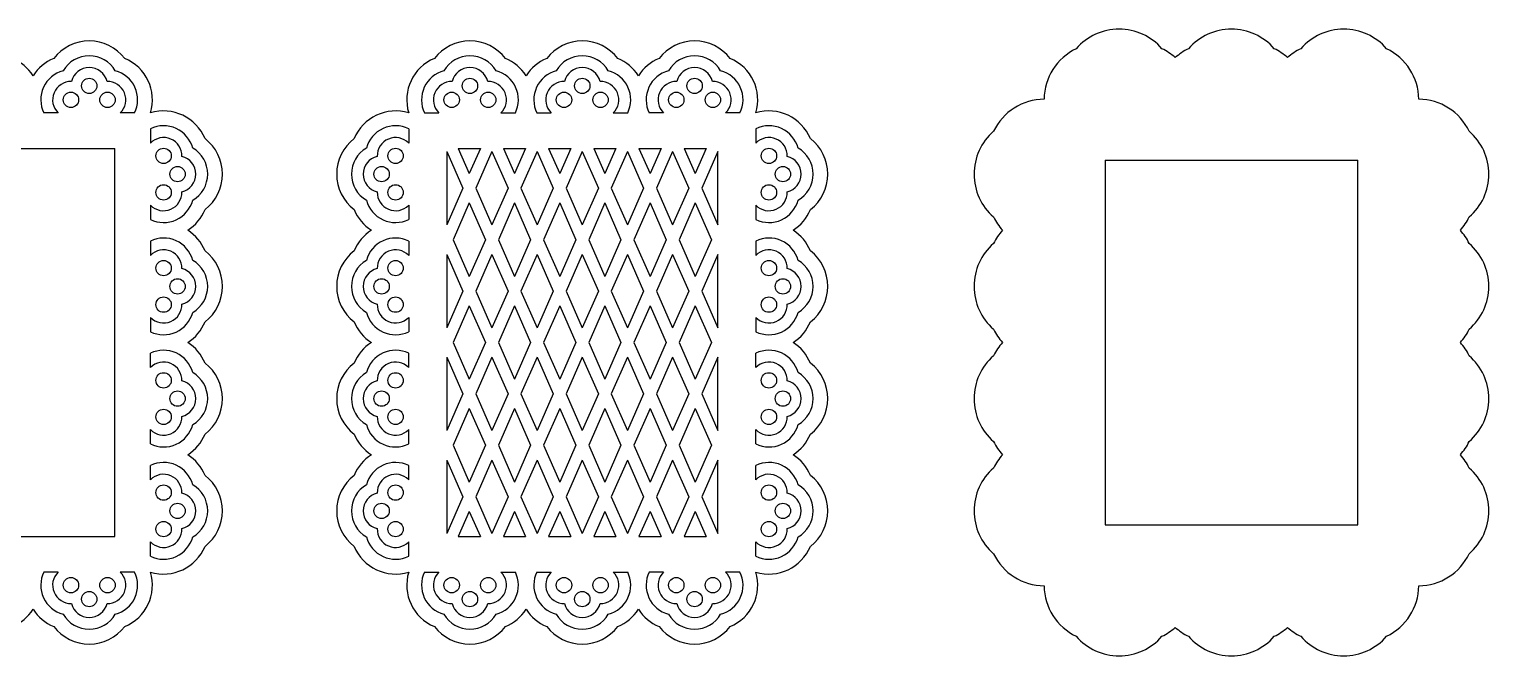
# Model space of a CAD drawing. Extents: x -1095 to -519, y -80 to 229.
# Drawn here: x -799.8 to -552.8, y -80 to 26.1 of the extents above; entities that cross this region are included whole.
import ezdxf

# ---------------------------------------------------------------- set-up
doc = ezdxf.new("R2010")
doc.units = 0
doc.layers.get('0').update_dxf_attribs({"linetype": 'CONTINUOUS'})

msp = doc.modelspace()

# ---------------------------------------------------------------- linework, layer by layer
for p, q in [((-794.846554, 11.871492), (-797.27622, 11.871492)), ((-781.913172, 11.871492), (-784.342838, 11.871492)), ((-732.859512, 11.871492), (-730.429846, 11.871492)), ((-719.92613, 11.871492), (-717.496464, 11.871492)), ((-713.855028, 11.871492), (-711.425362, 11.871492)), ((-700.921646, 11.871492), (-698.49198, 11.871492)), ((-692.420878, 11.871492), (-694.850544, 11.871492)), ((-679.487495, 11.871492), (-681.917162, 11.871492)), ((-779.235485, 9.193806), (-779.235485, 6.76414)), ((-735.537198, 9.193806), (-735.537198, 6.76414)), ((-676.809809, 9.193806), (-676.809809, 6.76414)), ((-831.962875, 5.871492), (-785.235485, 5.871492)), ((-785.235485, -59.860381), (-785.235485, 5.871492)), ((-729.109422, 5.335582), (-726.378956, -0.88173)), ((-729.109422, 5.335582), (-729.109422, -7.099043)), ((-727.160406, 5.871492), (-725.286769, 1.605195)), ((-727.160406, 5.871492), (-723.413133, 5.871492)), ((-723.413133, 5.871492), (-725.286769, 1.605195)), ((-721.464116, 5.335582), (-724.194583, -0.88173)), ((-721.464116, 5.335582), (-718.73365, -0.88173)), ((-719.515099, 5.871492), (-717.641463, 1.605195)), ((-719.515099, 5.871492), (-715.767827, 5.871492)), ((-715.767827, 5.871492), (-717.641463, 1.605195)), ((-713.81881, 5.335582), (-716.549276, -0.88173)), ((-713.81881, 5.335582), (-711.088343, -0.88173)), ((-711.869793, 5.871492), (-709.996157, 1.605195)), ((-711.869793, 5.871492), (-708.122521, 5.871492)), ((-708.122521, 5.871492), (-709.996157, 1.605195)), ((-706.173504, 5.335582), (-708.90397, -0.88173)), ((-706.173504, 5.335582), (-703.443037, -0.88173)), ((-704.224487, 5.871492), (-702.350851, 1.605195)), ((-704.224487, 5.871492), (-700.477214, 5.871492)), ((-700.477214, 5.871492), (-702.350851, 1.605195)), ((-698.528197, 5.335582), (-701.258664, -0.88173)), ((-698.528197, 5.335582), (-695.797731, -0.88173)), ((-696.57918, 5.871492), (-694.705544, 1.605195)), ((-696.57918, 5.871492), (-692.831908, 5.871492)), ((-692.831908, 5.871492), (-694.705544, 1.605195)), ((-690.882891, 5.335582), (-693.613358, -0.88173)), ((-690.882891, 5.335582), (-688.152425, -0.88173)), ((-688.933874, 5.871492), (-687.060238, 1.605195)), ((-688.933874, 5.871492), (-685.186602, 5.871492)), ((-685.186602, 5.871492), (-687.060238, 1.605195)), ((-683.237585, 5.335582), (-685.968051, -0.88173)), ((-683.237585, -7.099043), (-683.237585, 5.335582)), ((-617.703073, 3.871492), (-574.975683, 3.871492)), ((-617.703073, 3.871492), (-617.703073, -57.860381)), ((-574.975683, -57.860381), (-574.975683, 3.871492)), ((-726.378956, -0.88173), (-729.109422, -7.099043)), ((-724.194583, -0.88173), (-721.464116, -7.099043)), ((-718.73365, -0.88173), (-721.464116, -7.099043)), ((-716.549276, -0.88173), (-713.81881, -7.099043)), ((-711.088343, -0.88173), (-713.81881, -7.099043)), ((-708.90397, -0.88173), (-706.173504, -7.099043)), ((-703.443037, -0.88173), (-706.173504, -7.099043)), ((-701.258664, -0.88173), (-698.528197, -7.099043)), ((-695.797731, -0.88173), (-698.528197, -7.099043)), ((-693.613358, -0.88173), (-690.882891, -7.099043)), ((-688.152425, -0.88173), (-690.882891, -7.099043)), ((-685.968051, -0.88173), (-683.237585, -7.099043)), ((-779.235485, -3.739576), (-779.235485, -6.169243)), ((-735.537198, -3.739576), (-735.537198, -6.169243)), ((-725.286769, -3.368656), (-728.017236, -9.585969)), ((-725.286769, -3.368656), (-722.556303, -9.585969)), ((-717.641463, -3.368656), (-720.37193, -9.585969)), ((-717.641463, -3.368656), (-714.910997, -9.585969)), ((-709.996157, -3.368656), (-712.726623, -9.585969)), ((-709.996157, -3.368656), (-707.26569, -9.585969)), ((-702.350851, -3.368656), (-705.081317, -9.585969)), ((-702.350851, -3.368656), (-699.620384, -9.585969)), ((-694.705544, -3.368656), (-697.436011, -9.585969)), ((-694.705544, -3.368656), (-691.975078, -9.585969)), ((-687.060238, -3.368656), (-689.790705, -9.585969)), ((-687.060238, -3.368656), (-684.329771, -9.585969)), ((-676.809809, -3.739576), (-676.809809, -6.169243)), ((-779.235485, -9.810678), (-779.235485, -12.240345)), ((-735.537198, -9.810678), (-735.537198, -12.240345)), ((-728.017236, -9.585969), (-725.286769, -15.803281)), ((-722.556303, -9.585969), (-725.286769, -15.803281)), ((-720.37193, -9.585969), (-717.641463, -15.803281)), ((-714.910997, -9.585969), (-717.641463, -15.803281)), ((-712.726623, -9.585969), (-709.996157, -15.803281)), ((-707.26569, -9.585969), (-709.996157, -15.803281)), ((-705.081317, -9.585969), (-702.350851, -15.803281)), ((-699.620384, -9.585969), (-702.350851, -15.803281)), ((-697.436011, -9.585969), (-694.705544, -15.803281)), ((-691.975078, -9.585969), (-694.705544, -15.803281)), ((-689.790705, -9.585969), (-687.060238, -15.803281)), ((-684.329771, -9.585969), (-687.060238, -15.803281)), ((-676.809809, -9.810678), (-676.809809, -12.240345)), ((-729.109422, -12.072894), (-726.378956, -18.290207)), ((-729.109422, -12.072894), (-729.109422, -24.507519)), ((-721.464116, -12.072894), (-724.194583, -18.290207)), ((-721.464116, -12.072894), (-718.73365, -18.290207)), ((-713.81881, -12.072894), (-716.549276, -18.290207)), ((-713.81881, -12.072894), (-711.088343, -18.290207)), ((-706.173504, -12.072894), (-708.90397, -18.290207)), ((-706.173504, -12.072894), (-703.443037, -18.290207)), ((-698.528197, -12.072894), (-701.258664, -18.290207)), ((-698.528197, -12.072894), (-695.797731, -18.290207)), ((-690.882891, -12.072894), (-693.613358, -18.290207)), ((-690.882891, -12.072894), (-688.152425, -18.290207)), ((-683.237585, -12.072894), (-685.968051, -18.290207)), ((-683.237585, -24.507519), (-683.237585, -12.072894)), ((-726.378956, -18.290207), (-729.109422, -24.507519)), ((-724.194583, -18.290207), (-721.464116, -24.507519)), ((-718.73365, -18.290207), (-721.464116, -24.507519)), ((-716.549276, -18.290207), (-713.81881, -24.507519)), ((-711.088343, -18.290207), (-713.81881, -24.507519)), ((-708.90397, -18.290207), (-706.173504, -24.507519)), ((-703.443037, -18.290207), (-706.173504, -24.507519)), ((-701.258664, -18.290207), (-698.528197, -24.507519)), ((-695.797731, -18.290207), (-698.528197, -24.507519)), ((-693.613358, -18.290207), (-690.882891, -24.507519)), ((-688.152425, -18.290207), (-690.882891, -24.507519)), ((-685.968051, -18.290207), (-683.237585, -24.507519)), ((-725.286769, -20.777132), (-728.017236, -26.994445)), ((-725.286769, -20.777132), (-722.556303, -26.994445)), ((-717.641463, -20.777132), (-720.37193, -26.994445)), ((-717.641463, -20.777132), (-714.910997, -26.994445)), ((-709.996157, -20.777132), (-712.726623, -26.994445)), ((-709.996157, -20.777132), (-707.26569, -26.994445)), ((-702.350851, -20.777132), (-705.081317, -26.994445)), ((-702.350851, -20.777132), (-699.620384, -26.994445)), ((-694.705544, -20.777132), (-697.436011, -26.994445)), ((-694.705544, -20.777132), (-691.975078, -26.994445)), ((-687.060238, -20.777132), (-689.790705, -26.994445)), ((-687.060238, -20.777132), (-684.329771, -26.994445)), ((-779.235485, -22.744061), (-779.235485, -25.173727)), ((-735.537198, -22.744061), (-735.537198, -25.173727)), ((-676.809809, -22.744061), (-676.809809, -25.173727)), ((-728.017236, -26.994445), (-725.286769, -33.211758)), ((-722.556303, -26.994445), (-725.286769, -33.211758)), ((-720.37193, -26.994445), (-717.641463, -33.211758)), ((-714.910997, -26.994445), (-717.641463, -33.211758)), ((-712.726623, -26.994445), (-709.996157, -33.211758)), ((-707.26569, -26.994445), (-709.996157, -33.211758)), ((-705.081317, -26.994445), (-702.350851, -33.211758)), ((-699.620384, -26.994445), (-702.350851, -33.211758)), ((-697.436011, -26.994445), (-694.705544, -33.211758)), ((-691.975078, -26.994445), (-694.705544, -33.211758)), ((-689.790705, -26.994445), (-687.060238, -33.211758)), ((-684.329771, -26.994445), (-687.060238, -33.211758)), ((-779.235485, -31.244829), (-779.235485, -28.815163)), ((-735.537198, -31.244829), (-735.537198, -28.815163)), ((-729.109422, -29.48137), (-726.378956, -35.698683)), ((-729.109422, -29.48137), (-729.109422, -41.915996)), ((-721.464116, -29.48137), (-724.194583, -35.698683)), ((-721.464116, -29.48137), (-718.73365, -35.698683)), ((-713.81881, -29.48137), (-716.549276, -35.698683)), ((-713.81881, -29.48137), (-711.088343, -35.698683)), ((-706.173504, -29.48137), (-708.90397, -35.698683)), ((-706.173504, -29.48137), (-703.443037, -35.698683)), ((-698.528197, -29.48137), (-701.258664, -35.698683)), ((-698.528197, -29.48137), (-695.797731, -35.698683)), ((-690.882891, -29.48137), (-693.613358, -35.698683)), ((-690.882891, -29.48137), (-688.152425, -35.698683)), ((-683.237585, -29.48137), (-685.968051, -35.698683)), ((-683.237585, -41.915996), (-683.237585, -29.48137)), ((-676.809809, -31.244829), (-676.809809, -28.815163)), ((-726.378956, -35.698683), (-729.109422, -41.915996)), ((-724.194583, -35.698683), (-721.464116, -41.915996)), ((-718.73365, -35.698683), (-721.464116, -41.915996)), ((-716.549276, -35.698683), (-713.81881, -41.915996)), ((-711.088343, -35.698683), (-713.81881, -41.915996)), ((-708.90397, -35.698683), (-706.173504, -41.915996)), ((-703.443037, -35.698683), (-706.173504, -41.915996)), ((-701.258664, -35.698683), (-698.528197, -41.915996)), ((-695.797731, -35.698683), (-698.528197, -41.915996)), ((-693.613358, -35.698683), (-690.882891, -41.915996)), ((-688.152425, -35.698683), (-690.882891, -41.915996)), ((-685.968051, -35.698683), (-683.237585, -41.915996)), ((-725.286769, -38.185608), (-728.017236, -44.402921)), ((-725.286769, -38.185608), (-722.556303, -44.402921)), ((-717.641463, -38.185608), (-720.37193, -44.402921)), ((-717.641463, -38.185608), (-714.910997, -44.402921)), ((-709.996157, -38.185608), (-712.726623, -44.402921)), ((-709.996157, -38.185608), (-707.26569, -44.402921)), ((-702.350851, -38.185608), (-705.081317, -44.402921)), ((-702.350851, -38.185608), (-699.620384, -44.402921)), ((-694.705544, -38.185608), (-697.436011, -44.402921)), ((-694.705544, -38.185608), (-691.975078, -44.402921)), ((-687.060238, -38.185608), (-689.790705, -44.402921)), ((-687.060238, -38.185608), (-684.329771, -44.402921)), ((-779.235485, -44.178211), (-779.235485, -41.748545)), ((-735.537198, -44.178211), (-735.537198, -41.748545)), ((-676.809809, -44.178211), (-676.809809, -41.748545)), ((-728.017236, -44.402921), (-725.286769, -50.620234)), ((-722.556303, -44.402921), (-725.286769, -50.620234)), ((-720.37193, -44.402921), (-717.641463, -50.620234)), ((-714.910997, -44.402921), (-717.641463, -50.620234)), ((-712.726623, -44.402921), (-709.996157, -50.620234)), ((-707.26569, -44.402921), (-709.996157, -50.620234)), ((-705.081317, -44.402921), (-702.350851, -50.620234)), ((-699.620384, -44.402921), (-702.350851, -50.620234)), ((-697.436011, -44.402921), (-694.705544, -50.620234)), ((-691.975078, -44.402921), (-694.705544, -50.620234)), ((-689.790705, -44.402921), (-687.060238, -50.620234)), ((-684.329771, -44.402921), (-687.060238, -50.620234)), ((-729.109422, -46.889846), (-726.378956, -53.107159)), ((-729.109422, -46.889846), (-729.109422, -59.324472)), ((-721.464116, -46.889846), (-724.194583, -53.107159)), ((-721.464116, -46.889846), (-718.73365, -53.107159)), ((-713.81881, -46.889846), (-716.549276, -53.107159)), ((-713.81881, -46.889846), (-711.088343, -53.107159)), ((-706.173504, -46.889846), (-708.90397, -53.107159)), ((-706.173504, -46.889846), (-703.443037, -53.107159)), ((-698.528197, -46.889846), (-701.258664, -53.107159)), ((-698.528197, -46.889846), (-695.797731, -53.107159)), ((-690.882891, -46.889846), (-693.613358, -53.107159)), ((-690.882891, -46.889846), (-688.152425, -53.107159)), ((-683.237585, -46.889846), (-685.968051, -53.107159)), ((-683.237585, -59.324472), (-683.237585, -46.889846)), ((-779.235485, -50.249313), (-779.235485, -47.819647)), ((-735.537198, -50.249313), (-735.537198, -47.819647)), ((-676.809809, -50.249313), (-676.809809, -47.819647)), ((-726.378956, -53.107159), (-729.109422, -59.324472)), ((-724.194583, -53.107159), (-721.464116, -59.324472)), ((-718.73365, -53.107159), (-721.464116, -59.324472)), ((-716.549276, -53.107159), (-713.81881, -59.324472)), ((-711.088343, -53.107159), (-713.81881, -59.324472)), ((-708.90397, -53.107159), (-706.173504, -59.324472)), ((-703.443037, -53.107159), (-706.173504, -59.324472)), ((-701.258664, -53.107159), (-698.528197, -59.324472)), ((-695.797731, -53.107159), (-698.528197, -59.324472)), ((-693.613358, -53.107159), (-690.882891, -59.324472)), ((-688.152425, -53.107159), (-690.882891, -59.324472)), ((-685.968051, -53.107159), (-683.237585, -59.324472)), ((-725.286769, -55.594084), (-727.160406, -59.860381)), ((-725.286769, -55.594084), (-723.413133, -59.860381)), ((-717.641463, -55.594084), (-719.515099, -59.860381)), ((-717.641463, -55.594084), (-715.767827, -59.860381)), ((-709.996157, -55.594084), (-711.869793, -59.860381)), ((-709.996157, -55.594084), (-708.122521, -59.860381)), ((-702.350851, -55.594084), (-704.224487, -59.860381)), ((-702.350851, -55.594084), (-700.477214, -59.860381)), ((-694.705544, -55.594084), (-696.57918, -59.860381)), ((-694.705544, -55.594084), (-692.831908, -59.860381)), ((-687.060238, -55.594084), (-688.933874, -59.860381)), ((-687.060238, -55.594084), (-685.186602, -59.860381)), ((-617.703073, -57.860381), (-574.975683, -57.860381)), ((-831.962875, -59.860381), (-785.235485, -59.860381)), ((-779.235485, -63.182695), (-779.235485, -60.753029)), ((-735.537198, -63.182695), (-735.537198, -60.753029)), ((-727.160406, -59.860381), (-723.413133, -59.860381)), ((-719.515099, -59.860381), (-715.767827, -59.860381)), ((-711.869793, -59.860381), (-708.122521, -59.860381)), ((-704.224487, -59.860381), (-700.477214, -59.860381)), ((-696.57918, -59.860381), (-692.831908, -59.860381)), ((-688.933874, -59.860381), (-685.186602, -59.860381)), ((-676.809809, -63.182695), (-676.809809, -60.753029)), ((-794.846554, -65.860381), (-797.27622, -65.860381)), ((-781.913172, -65.860381), (-784.342838, -65.860381)), ((-732.859512, -65.860381), (-730.429846, -65.860381)), ((-719.92613, -65.860381), (-717.496464, -65.860381)), ((-713.855028, -65.860381), (-711.425362, -65.860381)), ((-700.921646, -65.860381), (-698.49198, -65.860381)), ((-692.420878, -65.860381), (-694.850544, -65.860381)), ((-679.487495, -65.860381), (-681.917162, -65.860381))]:
    msp.add_line(p, q)
for centre in [(-789.594696, 16.45761), (-725.177988, 16.45761), (-706.173504, 16.45761), (-687.16902, 16.45761), (-792.686438, 14.09498), (-786.502954, 14.09498), (-728.26973, 14.09498), (-722.086246, 14.09498), (-709.265245, 14.09498), (-703.081762, 14.09498), (-690.260761, 14.09498), (-684.077278, 14.09498), (-777.011998, 4.604023), (-737.760686, 4.604023), (-674.586321, 4.604023), (-774.649368, 1.512282), (-740.123316, 1.512282), (-672.223691, 1.512282), (-777.011998, -1.57946), (-737.760686, -1.57946), (-674.586321, -1.57946), (-777.011998, -14.400461), (-737.760686, -14.400461), (-674.586321, -14.400461), (-774.649368, -17.492203), (-740.123316, -17.492203), (-672.223691, -17.492203), (-777.011998, -20.583944), (-737.760686, -20.583944), (-674.586321, -20.583944), (-777.011998, -33.404945), (-737.760686, -33.404945), (-674.586321, -33.404945), (-774.649368, -36.496687), (-740.123316, -36.496687), (-672.223691, -36.496687), (-777.011998, -39.588429), (-737.760686, -39.588429), (-674.586321, -39.588429), (-777.011998, -52.409429), (-737.760686, -52.409429), (-674.586321, -52.409429), (-774.649368, -55.501171), (-740.123316, -55.501171), (-672.223691, -55.501171), (-777.011998, -58.592913), (-737.760686, -58.592913), (-674.586321, -58.592913), (-792.686438, -68.083869), (-789.594696, -70.446499), (-786.502954, -68.083869), (-728.26973, -68.083869), (-725.177988, -70.446499), (-722.086246, -68.083869), (-709.265245, -68.083869), (-706.173504, -70.446499), (-703.081762, -68.083869), (-690.260761, -68.083869), (-687.16902, -70.446499), (-684.077278, -68.083869)]:
    msp.add_circle(centre, 1.3)
for centre, radius, start, end in [((-615.343862, 16.45761), 9.6, 40.921136, 139.078864), ((-596.339378, 16.45761), 9.6, 40.921136, 139.078864), ((-577.334894, 16.45761), 9.6, 40.921136, 139.078864), ((-789.594696, 16.45761), 7.6, 37.78129, 142.21871), ((-725.177988, 16.45761), 7.6, 37.78129, 142.21871), ((-706.173504, 16.45761), 7.6, 37.78129, 142.21871), ((-687.16902, 16.45761), 7.6, 37.78129, 142.21871), ((-618.435604, 14.09498), 9.6, 115.693411, 179.352836), ((-612.25212, 14.09498), 9.6, 48.105551, 64.306589), ((-599.43112, 14.09498), 9.6, 115.693411, 131.894449), ((-593.247636, 14.09498), 9.6, 48.105551, 64.306589), ((-580.426636, 14.09498), 9.6, 115.693411, 131.894449), ((-574.243152, 14.09498), 9.6, 0.647164, 64.306589), ((-805.507438, 14.09498), 7.6, 32.489822, 67.446435), ((-792.686438, 14.09498), 7.6, 112.553565, 147.510178), ((-789.594696, 16.45761), 5.1, 30.188272, 149.811728), ((-786.502954, 14.09498), 7.6, 342.988467, 67.446435), ((-728.26973, 14.09498), 7.6, 112.553565, 197.011533), ((-725.177988, 16.45761), 5.1, 30.188272, 149.811728), ((-722.086246, 14.09498), 7.6, 32.489822, 67.446435), ((-709.265245, 14.09498), 7.6, 112.553565, 147.510178), ((-706.173504, 16.45761), 5.1, 30.188272, 149.811728), ((-703.081762, 14.09498), 7.6, 32.489822, 67.446435), ((-690.260761, 14.09498), 7.6, 112.553565, 147.510178), ((-687.16902, 16.45761), 5.1, 30.188272, 149.811728), ((-684.077278, 14.09498), 7.6, 342.988467, 67.446435), ((-792.686438, 14.09498), 5.1, 104.960547, 205.847543), ((-789.594696, 16.45761), 3.1, 13.740475, 166.259525), ((-786.502954, 14.09498), 5.1, 334.152457, 75.039453), ((-728.26973, 14.09498), 5.1, 104.960547, 205.847543), ((-725.177988, 16.45761), 3.1, 13.740475, 166.259525), ((-722.086246, 14.09498), 5.1, 334.152457, 75.039453), ((-709.265245, 14.09498), 5.1, 104.960547, 205.847543), ((-706.173504, 16.45761), 3.1, 13.740475, 166.259525), ((-703.081762, 14.09498), 5.1, 334.152457, 75.039453), ((-690.260761, 14.09498), 5.1, 104.960547, 205.847543), ((-687.16902, 16.45761), 3.1, 13.740475, 166.259525), ((-684.077278, 14.09498), 5.1, 334.152457, 75.039453), ((-792.686438, 14.09498), 3.1, 88.51275, 225.828241), ((-786.502954, 14.09498), 3.1, 314.171759, 91.48725), ((-728.26973, 14.09498), 3.1, 88.51275, 225.828241), ((-722.086246, 14.09498), 3.1, 314.171759, 91.48725), ((-709.265245, 14.09498), 3.1, 88.51275, 225.828241), ((-703.081762, 14.09498), 3.1, 314.171759, 91.48725), ((-690.260761, 14.09498), 3.1, 88.51275, 225.828241), ((-684.077278, 14.09498), 3.1, 314.171759, 91.48725), ((-627.926561, 4.604023), 9.6, 90.647164, 154.306589), ((-564.752196, 4.604023), 9.6, 25.693411, 89.352836), ((-777.011998, 4.604023), 7.6, 22.553565, 107.011533), ((-737.760686, 4.604023), 7.6, 72.988467, 157.446435), ((-674.586321, 4.604023), 7.6, 22.553565, 107.011533), ((-777.011998, 4.604023), 5.1, 14.960547, 115.847543), ((-777.011998, 4.604023), 3.1, 358.51275, 135.828241), ((-774.649368, 1.512282), 7.6, 307.78129, 52.21871), ((-740.123316, 1.512282), 7.6, 127.78129, 232.21871), ((-737.760686, 4.604023), 5.1, 64.152457, 165.039453), ((-737.760686, 4.604023), 3.1, 44.171759, 181.48725), ((-674.586321, 4.604023), 5.1, 14.960547, 115.847543), ((-674.586321, 4.604023), 3.1, 358.51275, 135.828241), ((-672.223691, 1.512282), 7.6, 307.78129, 52.21871), ((-630.289191, 1.512282), 9.6, 130.921136, 229.078864), ((-562.389566, 1.512282), 9.6, 310.921136, 49.078864), ((-774.649368, 1.512282), 5.1, 300.188272, 59.811728), ((-740.123316, 1.512282), 5.1, 120.188272, 239.811728), ((-672.223691, 1.512282), 5.1, 300.188272, 59.811728), ((-774.649368, 1.512282), 3.1, 283.740475, 76.259525), ((-740.123316, 1.512282), 3.1, 103.740475, 256.259525), ((-672.223691, 1.512282), 3.1, 283.740475, 76.259525), ((-777.011998, -1.57946), 3.1, 224.171759, 1.48725), ((-737.760686, -1.57946), 3.1, 178.51275, 315.828241), ((-674.586321, -1.57946), 3.1, 224.171759, 1.48725), ((-777.011998, -1.57946), 5.1, 244.152457, 345.039453), ((-777.011998, -1.57946), 7.6, 302.489822, 337.446435), ((-737.760686, -1.57946), 7.6, 202.553565, 237.510178), ((-737.760686, -1.57946), 5.1, 194.960547, 295.847543), ((-674.586321, -1.57946), 5.1, 244.152457, 345.039453), ((-674.586321, -1.57946), 7.6, 302.489822, 337.446435), ((-627.926561, -1.57946), 9.6, 205.693411, 221.894449), ((-564.752196, -1.57946), 9.6, 318.105551, 334.306589), ((-777.011998, -14.400461), 5.1, 14.960547, 115.847543), ((-777.011998, -14.400461), 7.6, 22.553565, 57.510178), ((-737.760686, -14.400461), 7.6, 122.489822, 157.446435), ((-737.760686, -14.400461), 5.1, 64.152457, 165.039453), ((-674.586321, -14.400461), 5.1, 14.960547, 115.847543), ((-674.586321, -14.400461), 7.6, 22.553565, 57.510178), ((-627.926561, -14.400461), 9.6, 138.105551, 154.306589), ((-564.752196, -14.400461), 9.6, 25.693411, 41.894449), ((-777.011998, -14.400461), 3.1, 358.51275, 135.828241), ((-774.649368, -17.492203), 7.6, 307.78129, 52.21871), ((-740.123316, -17.492203), 7.6, 127.78129, 232.21871), ((-737.760686, -14.400461), 3.1, 44.171759, 181.48725), ((-674.586321, -14.400461), 3.1, 358.51275, 135.828241), ((-672.223691, -17.492203), 7.6, 307.78129, 52.21871), ((-630.289191, -17.492203), 9.6, 130.921136, 229.078864), ((-562.389566, -17.492203), 9.6, 310.921136, 49.078864), ((-774.649368, -17.492203), 3.1, 283.740475, 76.259525), ((-774.649368, -17.492203), 5.1, 300.188272, 59.811728), ((-740.123316, -17.492203), 5.1, 120.188272, 239.811728), ((-740.123316, -17.492203), 3.1, 103.740475, 256.259525), ((-672.223691, -17.492203), 3.1, 283.740475, 76.259525), ((-672.223691, -17.492203), 5.1, 300.188272, 59.811728), ((-777.011998, -20.583944), 3.1, 224.171759, 1.48725), ((-777.011998, -20.583944), 5.1, 244.152457, 345.039453), ((-737.760686, -20.583944), 5.1, 194.960547, 295.847543), ((-737.760686, -20.583944), 3.1, 178.51275, 315.828241), ((-674.586321, -20.583944), 3.1, 224.171759, 1.48725), ((-674.586321, -20.583944), 5.1, 244.152457, 345.039453), ((-777.011998, -20.583944), 7.6, 302.489822, 337.446435), ((-737.760686, -20.583944), 7.6, 202.553565, 237.510178), ((-674.586321, -20.583944), 7.6, 302.489822, 337.446435), ((-777.011998, -33.404945), 7.6, 22.553565, 57.510178), ((-737.760686, -33.404945), 7.6, 122.489822, 157.446435), ((-674.586321, -33.404945), 7.6, 22.553565, 57.510178), ((-627.926561, -20.583944), 9.6, 205.693411, 221.894449), ((-627.926561, -33.404945), 9.6, 138.105551, 154.306589), ((-564.752196, -20.583944), 9.6, 318.105551, 334.306589), ((-564.752196, -33.404945), 9.6, 25.693411, 41.894449), ((-777.011998, -33.404945), 5.1, 14.960547, 115.847543), ((-737.760686, -33.404945), 5.1, 64.152457, 165.039453), ((-674.586321, -33.404945), 5.1, 14.960547, 115.847543), ((-630.289191, -36.496687), 9.6, 130.921136, 229.078864), ((-562.389566, -36.496687), 9.6, 310.921136, 49.078864), ((-777.011998, -33.404945), 3.1, 358.51275, 135.828241), ((-774.649368, -36.496687), 5.1, 300.188272, 59.811728), ((-774.649368, -36.496687), 7.6, 307.78129, 52.21871), ((-740.123316, -36.496687), 7.6, 127.78129, 232.21871), ((-740.123316, -36.496687), 5.1, 120.188272, 239.811728), ((-737.760686, -33.404945), 3.1, 44.171759, 181.48725), ((-674.586321, -33.404945), 3.1, 358.51275, 135.828241), ((-672.223691, -36.496687), 5.1, 300.188272, 59.811728), ((-672.223691, -36.496687), 7.6, 307.78129, 52.21871), ((-774.649368, -36.496687), 3.1, 283.740475, 76.259525), ((-740.123316, -36.496687), 3.1, 103.740475, 256.259525), ((-672.223691, -36.496687), 3.1, 283.740475, 76.259525), ((-777.011998, -39.588429), 3.1, 224.171759, 1.48725), ((-737.760686, -39.588429), 3.1, 178.51275, 315.828241), ((-674.586321, -39.588429), 3.1, 224.171759, 1.48725), ((-777.011998, -39.588429), 5.1, 244.152457, 345.039453), ((-737.760686, -39.588429), 5.1, 194.960547, 295.847543), ((-674.586321, -39.588429), 5.1, 244.152457, 345.039453), ((-777.011998, -39.588429), 7.6, 302.489822, 337.446435), ((-737.760686, -39.588429), 7.6, 202.553565, 237.510178), ((-674.586321, -39.588429), 7.6, 302.489822, 337.446435), ((-627.926561, -39.588429), 9.6, 205.693411, 221.894449), ((-564.752196, -39.588429), 9.6, 318.105551, 334.306589), ((-777.011998, -52.409429), 7.6, 22.553565, 57.510178), ((-737.760686, -52.409429), 7.6, 122.489822, 157.446435), ((-674.586321, -52.409429), 7.6, 22.553565, 57.510178), ((-627.926561, -52.409429), 9.6, 138.105551, 154.306589), ((-564.752196, -52.409429), 9.6, 25.693411, 41.894449), ((-777.011998, -52.409429), 5.1, 14.960547, 115.847543), ((-777.011998, -52.409429), 3.1, 358.51275, 135.828241), ((-737.760686, -52.409429), 5.1, 64.152457, 165.039453), ((-737.760686, -52.409429), 3.1, 44.171759, 181.48725), ((-674.586321, -52.409429), 5.1, 14.960547, 115.847543), ((-674.586321, -52.409429), 3.1, 358.51275, 135.828241), ((-630.289191, -55.501171), 9.6, 130.921136, 229.078864), ((-562.389566, -55.501171), 9.6, 310.921136, 49.078864), ((-774.649368, -55.501171), 5.1, 300.188272, 59.811728), ((-774.649368, -55.501171), 7.6, 307.78129, 52.21871), ((-740.123316, -55.501171), 7.6, 127.78129, 232.21871), ((-740.123316, -55.501171), 5.1, 120.188272, 239.811728), ((-672.223691, -55.501171), 5.1, 300.188272, 59.811728), ((-672.223691, -55.501171), 7.6, 307.78129, 52.21871), ((-774.649368, -55.501171), 3.1, 283.740475, 76.259525), ((-740.123316, -55.501171), 3.1, 103.740475, 256.259525), ((-672.223691, -55.501171), 3.1, 283.740475, 76.259525), ((-777.011998, -58.592913), 3.1, 224.171759, 1.48725), ((-737.760686, -58.592913), 3.1, 178.51275, 315.828241), ((-674.586321, -58.592913), 3.1, 224.171759, 1.48725), ((-777.011998, -58.592913), 5.1, 244.152457, 345.039453), ((-777.011998, -58.592913), 7.6, 252.988467, 337.446435), ((-737.760686, -58.592913), 7.6, 202.553565, 287.011533), ((-737.760686, -58.592913), 5.1, 194.960547, 295.847543), ((-674.586321, -58.592913), 5.1, 244.152457, 345.039453), ((-674.586321, -58.592913), 7.6, 252.988467, 337.446435), ((-627.926561, -58.592913), 9.6, 205.693411, 269.352836), ((-564.752196, -58.592913), 9.6, 270.647164, 334.306589), ((-792.686438, -68.083869), 5.1, 154.152457, 255.039453), ((-792.686438, -68.083869), 3.1, 134.171759, 271.48725), ((-786.502954, -68.083869), 3.1, 268.51275, 45.828241), ((-786.502954, -68.083869), 5.1, 284.960547, 25.847543), ((-786.502954, -68.083869), 7.6, 292.553565, 17.011533), ((-728.26973, -68.083869), 7.6, 162.988467, 247.446435), ((-728.26973, -68.083869), 5.1, 154.152457, 255.039453), ((-728.26973, -68.083869), 3.1, 134.171759, 271.48725), ((-722.086246, -68.083869), 3.1, 268.51275, 45.828241), ((-722.086246, -68.083869), 5.1, 284.960547, 25.847543), ((-709.265245, -68.083869), 5.1, 154.152457, 255.039453), ((-709.265245, -68.083869), 3.1, 134.171759, 271.48725), ((-703.081762, -68.083869), 3.1, 268.51275, 45.828241), ((-703.081762, -68.083869), 5.1, 284.960547, 25.847543), ((-690.260761, -68.083869), 5.1, 154.152457, 255.039453), ((-690.260761, -68.083869), 3.1, 134.171759, 271.48725), ((-684.077278, -68.083869), 3.1, 268.51275, 45.828241), ((-684.077278, -68.083869), 5.1, 284.960547, 25.847543), ((-684.077278, -68.083869), 7.6, 292.553565, 17.011533), ((-618.435604, -68.083869), 9.6, 180.647164, 244.306589), ((-574.243152, -68.083869), 9.6, 295.693411, 359.352836), ((-789.594696, -70.446499), 3.1, 193.740475, 346.259525), ((-725.177988, -70.446499), 3.1, 193.740475, 346.259525), ((-706.173504, -70.446499), 3.1, 193.740475, 346.259525), ((-687.16902, -70.446499), 3.1, 193.740475, 346.259525), ((-805.507438, -68.083869), 7.6, 292.553565, 327.510178), ((-792.686438, -68.083869), 7.6, 212.489822, 247.446435), ((-789.594696, -70.446499), 5.1, 210.188272, 329.811728), ((-725.177988, -70.446499), 5.1, 210.188272, 329.811728), ((-722.086246, -68.083869), 7.6, 292.553565, 327.510178), ((-709.265245, -68.083869), 7.6, 212.489822, 247.446435), ((-706.173504, -70.446499), 5.1, 210.188272, 329.811728), ((-703.081762, -68.083869), 7.6, 292.553565, 327.510178), ((-690.260761, -68.083869), 7.6, 212.489822, 247.446435), ((-687.16902, -70.446499), 5.1, 210.188272, 329.811728), ((-789.594696, -70.446499), 7.6, 217.78129, 322.21871), ((-725.177988, -70.446499), 7.6, 217.78129, 322.21871), ((-706.173504, -70.446499), 7.6, 217.78129, 322.21871), ((-687.16902, -70.446499), 7.6, 217.78129, 322.21871), ((-612.25212, -68.083869), 9.6, 295.693411, 311.894449), ((-599.43112, -68.083869), 9.6, 228.105551, 244.306589), ((-593.247636, -68.083869), 9.6, 295.693411, 311.894449), ((-580.426636, -68.083869), 9.6, 228.105551, 244.306589), ((-615.343862, -70.446499), 9.6, 220.921136, 319.078864), ((-596.339378, -70.446499), 9.6, 220.921136, 319.078864), ((-577.334894, -70.446499), 9.6, 220.921136, 319.078864)]:
    msp.add_arc(centre, radius, start, end)

doc.saveas('drawing.dxf')
